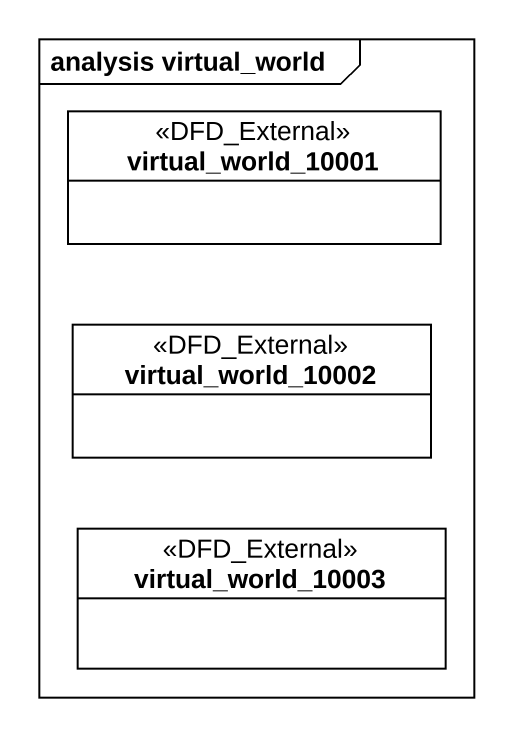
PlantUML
@startuml
mainframe analysis virtual_world
hide circle
hide empty members
class virtual_world_10001 <<DFD_External>>
class virtual_world_10002 <<DFD_External>>
class virtual_world_10003 <<DFD_External>>
@enduml
